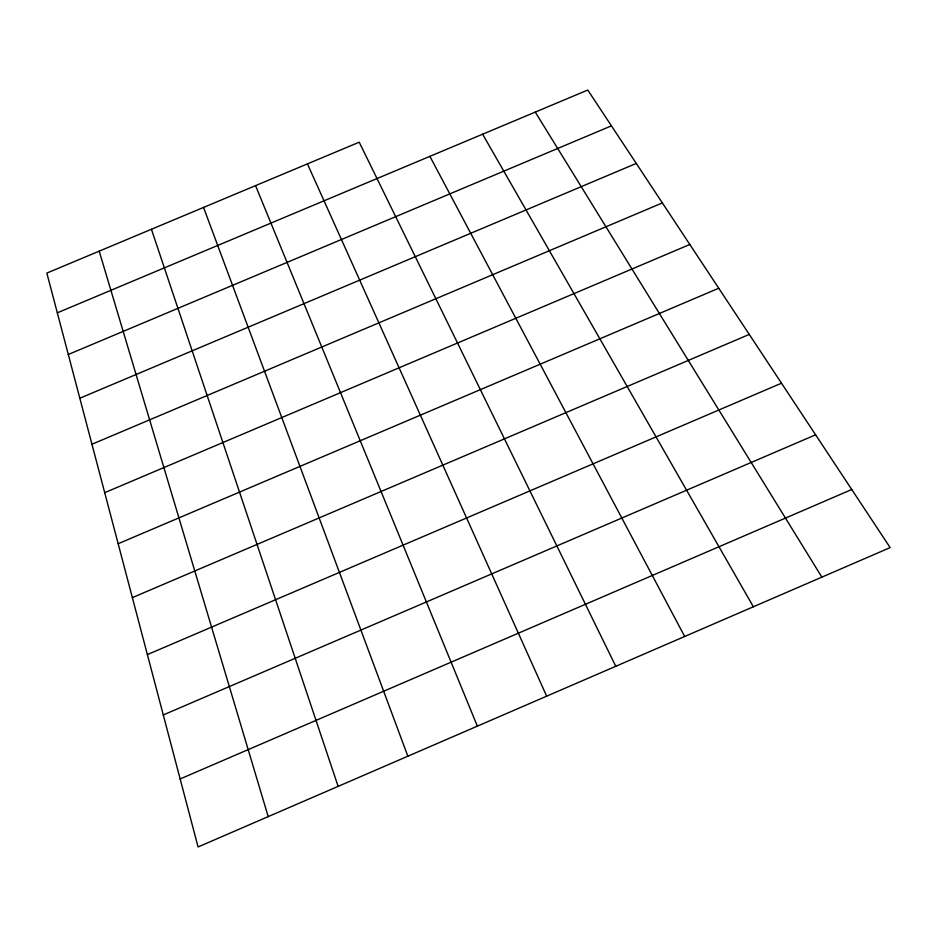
<?xml version="1.0" encoding="UTF-8"?>
<svg xmlns="http://www.w3.org/2000/svg" width="937" height="937" viewBox="0 0 937 937"><rect width="100%" height="100%" fill="white"/><g stroke="black" fill="none" stroke-linecap="round" stroke-linejoin="round"><path stroke-width="1.41" d="M180.15 778.952L851.768 489.512M147.378 654.6L781.493 383.198M163.284 714.943L815.612 434.815M132.363 597.619L749.26 334.415M104.71 492.675L689.819 244.475M118.167 543.729L718.749 288.233M91.955 444.243L662.365 202.919M68.296 354.491L611.428 125.851M79.832 398.237L636.27 163.436M57.321 312.817L587.768 90.046L890.15 547.606L198.07 846.954L46.85 273.089L359.222 142.19L615.773 666.289M535.261 112.089L821.854 577.145M482.625 134.19L753.36 606.766M429.884 156.35L684.666 636.481M307.441 163.893L546.669 696.179M255.555 185.631L477.355 726.152M203.552 207.428L407.853 756.218M151.431 229.26L338.128 786.377M99.205 251.151L268.205 816.619"/></g></svg>
